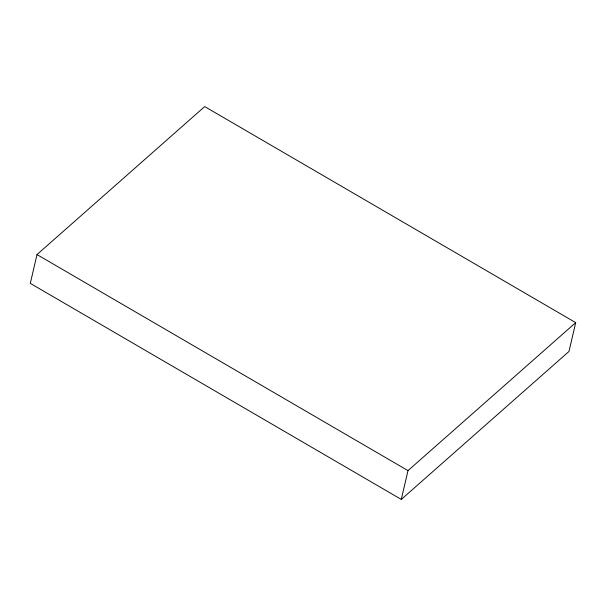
<?xml version="1.0" encoding="UTF-8"?>
<svg xmlns="http://www.w3.org/2000/svg" width="606" height="606" viewBox="0 0 606 606"><rect width="100%" height="100%" fill="white"/><g stroke="black" fill="none" stroke-linecap="round" stroke-linejoin="round"><path stroke-width="0.91" d="M37.004 254.573L30.3 283.366L401.293 499.42L568.996 351.427L575.7 322.634L204.707 106.58L37.004 254.573L407.997 470.627L575.7 322.634M401.293 499.42L407.997 470.627"/></g></svg>
